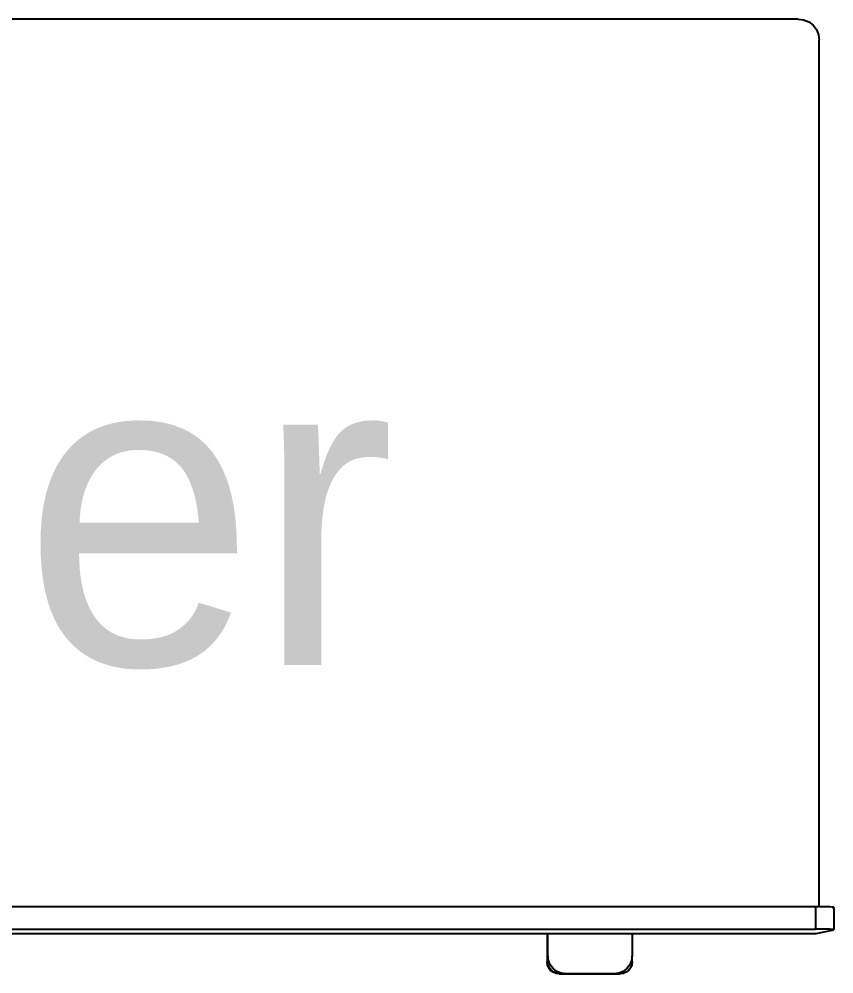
# Model space of a CAD drawing. Extents: x -4.2 to 4.2, y -5.7 to 5.7.
# Drawn here: x 2.658 to 3.179, y 0.658 to 1.269 of the extents above; entities that cross this region are included whole.
import ezdxf

# ---------------------------------------------------------------- set-up
doc = ezdxf.new("R2010")
doc.units = 0
doc.layers.get('0').update_dxf_attribs({"linetype": 'CONTINUOUS'})

msp = doc.modelspace()

# ---------------------------------------------------------------- linework, layer by layer
for p, q in [((3.15615, 1.26868), (2.20376, 1.26868)), ((3.15615, 1.26868), (3.15963, 1.26822)), ((3.15963, 1.26822), (3.16288, 1.26687)), ((3.16288, 1.26687), (3.16566, 1.26473)), ((3.16566, 1.26473), (3.1678, 1.26195)), ((3.1678, 1.26195), (3.16915, 1.2587)), ((3.16915, 1.2587), (3.16961, 1.25522)), ((3.16961, 0.70109), (3.16961, 1.25522)), ((3.16731, 0.7011), (2.08198, 0.7011)), ((3.16731, 0.7011), (3.16731, 0.6868)), ((3.16961, 0.70109), (3.16731, 0.7011)), ((3.17074, 0.70109), (3.16961, 0.70109)), ((3.17381, 0.70105), (3.17074, 0.70109)), ((3.17631, 0.70098), (3.17381, 0.70105)), ((3.17807, 0.7009), (3.17631, 0.70098)), ((3.17896, 0.7008), (3.17807, 0.7009)), ((3.17807, 0.7005), (3.17894, 0.70069)), ((3.17894, 0.70069), (3.17896, 0.7008)), ((3.17894, 0.70069), (3.17894, 0.6865)), ((3.17894, 0.70069), (3.17896, 0.6865)), ((2.08198, 0.6868), (3.16731, 0.6868)), ((2.10919, 0.68395), (2.99571, 0.68395)), ((2.99571, 0.68395), (2.99571, 0.66974)), ((2.99571, 0.68395), (2.99611, 0.68395)), ((2.99611, 0.66983), (2.99611, 0.68395)), ((2.99611, 0.68395), (3.05009, 0.68395)), ((3.05009, 0.68395), (3.05009, 0.66983)), ((3.05009, 0.68395), (3.16761, 0.68395)), ((3.17074, 0.68679), (3.16731, 0.6868)), ((3.16761, 0.68395), (3.17894, 0.6864)), ((3.17381, 0.68675), (3.17074, 0.68679)), ((3.17631, 0.68668), (3.17381, 0.68675)), ((3.17807, 0.6866), (3.17631, 0.68668)), ((3.17894, 0.6865), (3.17807, 0.6866)), ((3.17894, 0.6864), (3.17896, 0.6865)), ((3.17896, 0.6865), (3.17894, 0.6865)), ((2.99611, 0.66983), (2.99571, 0.66974)), ((2.99571, 0.66974), (2.99571, 0.66588)), ((2.99611, 0.66597), (2.99571, 0.66588)), ((2.99597, 0.66389), (2.99571, 0.66588)), ((2.9965, 0.66683), (2.99611, 0.66983)), ((2.99611, 0.66983), (2.99611, 0.66597)), ((2.99637, 0.66398), (2.99611, 0.66597)), ((2.99766, 0.66404), (2.9965, 0.66683)), ((3.0497, 0.66683), (3.04854, 0.66404)), ((3.05009, 0.66983), (3.0497, 0.66683)), ((3.05009, 0.66597), (3.04983, 0.66398)), ((3.05009, 0.66597), (3.05009, 0.66983)), ((2.99674, 0.66203), (2.99597, 0.66389)), ((2.99714, 0.66212), (2.99637, 0.66398)), ((2.99796, 0.66043), (2.99674, 0.66203)), ((2.99837, 0.66052), (2.99714, 0.66212)), ((2.9995, 0.66165), (2.99766, 0.66404)), ((2.99956, 0.65921), (2.99796, 0.66043)), ((2.99997, 0.65929), (2.99837, 0.66052)), ((3.00189, 0.65981), (2.9995, 0.66165)), ((3.00468, 0.65866), (3.00189, 0.65981)), ((3.04431, 0.65981), (3.04152, 0.65866)), ((3.0467, 0.66165), (3.04431, 0.65981)), ((3.04783, 0.66052), (3.04623, 0.65929)), ((3.04854, 0.66404), (3.0467, 0.66165)), ((3.04906, 0.66212), (3.04783, 0.66052)), ((3.04983, 0.66398), (3.04906, 0.66212)), ((3.00142, 0.65844), (2.99956, 0.65921)), ((3.00183, 0.65852), (2.99997, 0.65929)), ((3.00342, 0.65817), (3.00142, 0.65844)), ((3.00382, 0.65826), (3.00183, 0.65852)), ((3.00382, 0.65826), (3.00342, 0.65817)), ((3.00342, 0.65817), (3.00727, 0.65817)), ((3.00382, 0.65826), (3.00768, 0.65826)), ((3.00768, 0.65826), (3.00468, 0.65866)), ((3.00768, 0.65826), (3.00727, 0.65817)), ((3.00727, 0.65817), (3.03811, 0.65817)), ((3.03852, 0.65826), (3.00768, 0.65826)), ((3.03852, 0.65826), (3.03811, 0.65817)), ((3.03811, 0.65817), (3.04197, 0.65817)), ((3.04152, 0.65866), (3.03852, 0.65826)), ((3.03852, 0.65826), (3.04238, 0.65826)), ((3.04238, 0.65826), (3.04197, 0.65817)), ((3.04396, 0.65844), (3.04238, 0.65826)), ((3.04409, 0.65849), (3.04396, 0.65844)), ((3.04437, 0.65852), (3.04409, 0.65849)), ((3.04623, 0.65929), (3.04437, 0.65852))]:
    msp.add_line(p, q)

# ---------------------------------------------------------------- texts
msp.add_text('Javier', height=0.2).set_placement((2.18499, 0.85568))

doc.saveas('drawing.dxf')
